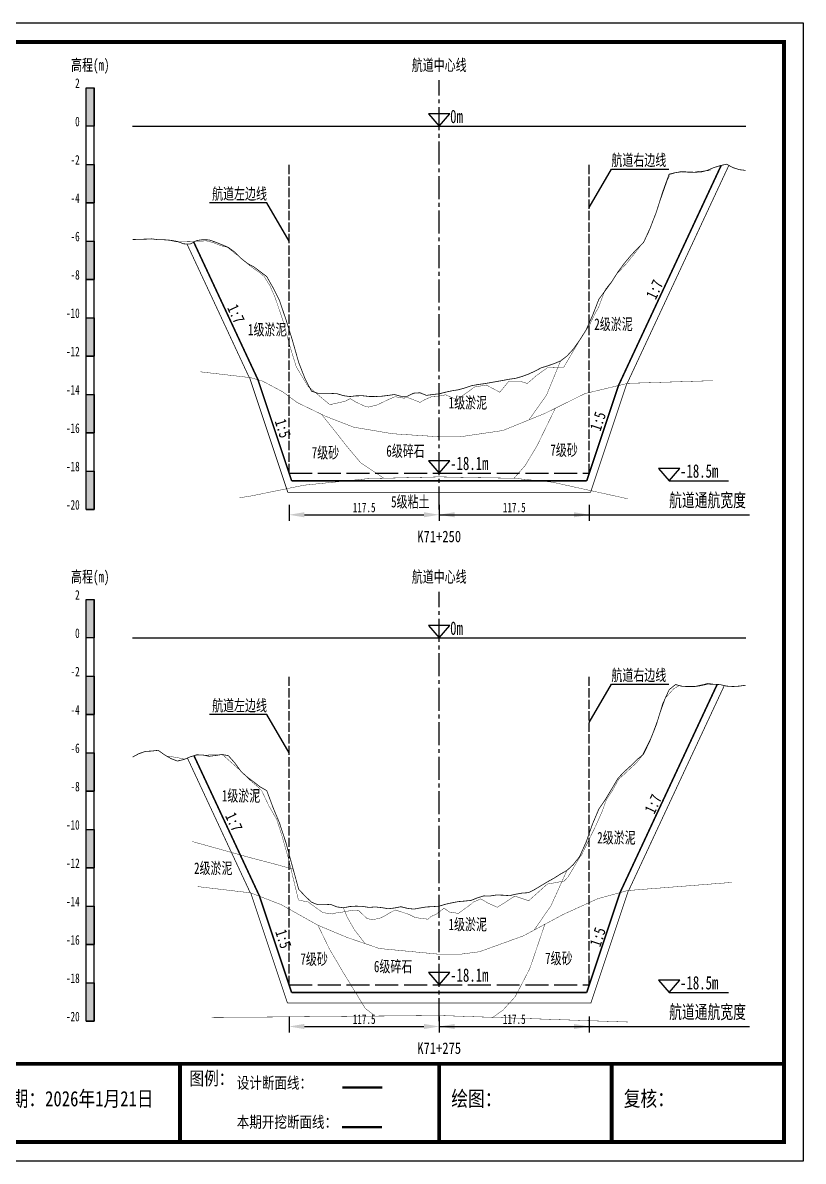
# Model space of a CAD drawing. Header units: millimetres. Extents: x 0 to 1680, y -8762 to 0.
# Drawn here: x 846.3 to 1050, y -8316 to -8019 of the extents above; entities that cross this region are included whole.
import ezdxf
from ezdxf.enums import TextEntityAlignment as Align

# ---------------------------------------------------------------- set-up
doc = ezdxf.new("R2010")
doc.units = ezdxf.units.MM
for name, pattern in [('ACAD_ISO02W100', [15, 12, -3]), ('ACAD_ISO05W100', [33, 24, -3, 0, -3, 0, -3]), ('CENTER2', [1.125, 0.75, -0.125, 0.125, -0.125])]:
    doc.linetypes.add(name, pattern=pattern)
for name, color, linetype in [('0-桩号', 1, 'Continuous'), ('0-航道左右边线标注', 8, 'Continuous'), ('1-疏浚底高', 7, 'Continuous'), ('1-通航宽度', 7, 'Continuous'), ('1-通航底高', 7, 'Continuous'), ('202601', 5, 'Continuous'), ('DMX', 20, 'Continuous'), ('L1', 7, 'Continuous'), ('图幅外框线', 145, 'Continuous'), ('地质分层', 6, 'Continuous'), ('坡比', 1, 'Continuous'), ('尺寸标注', 1, 'Continuous'), ('开挖线', 4, 'Continuous'), ('标尺', 7, 'Continuous'), ('超挖线', 3, 'Continuous'), ('辅助框', 7, 'Continuous'), ('通航底面线', 7, 'ACAD_ISO02W100')]:
    doc.layers.add(name, color=color, linetype=linetype)
doc.styles.get("Standard").update_dxf_attribs({"font": 'arial.ttf'})
doc.styles.add('仿宋', font='仿宋_GB2312.ttf', dxfattribs={"width": 0.8})
doc.styles.add('仿宋GB2312', font='仿宋_GB2312.ttf', dxfattribs={"width": 0.7, "height": 2.5})
doc.styles.add('仿宋体', font='仿宋_GB2312.ttf', dxfattribs={"width": 0.8})
doc.dimstyles.new('2000', dxfattribs={"dimtxt": 3, "dimasz": 2.5, "dimexe": 1.25, "dimexo": 0.625, "dimtad": 1, "dimlfac": 2, "dimdsep": 46, "dimtxsty": 'Standard', "dimcen": 2.5, "dimadec": 0, "dimazin": 0, "dimtfac": 1, "dimtmove": 0, "dimatfit": 3, "dimfxl": 0, "dimarcsym": 0})

# ---------------------------------------------------------------- blocks, each defined once
blk = doc.blocks.new('标尺')
at = {"layer": '标尺', "linetype": 'Continuous'}
for points in [[(-2.116669999959413, 100), (0, 100), (0, 90), (-2.116669999959413, 90)], [(-2.116669999959413, 80), (0, 80), (0, 70), (-2.116669999959413, 70)], [(-2.116669999959413, 60), (0, 60), (0, 50), (-2.116669999959413, 50)], [(-2.116669999959413, 40), (0, 40), (0, 30), (-2.116669999959413, 30)], [(-2.116669999959413, 20), (0, 20), (0, 10), (-2.116669999959413, 10)], [(-2.116669999959413, 0), (0, 0), (0, -10), (-2.116669999959413, -10)]]:
    blk.add_hatch(color=256, dxfattribs=at).paths.add_polyline_path(points)
for p, q in [((-2.116669999959413, -10), (-2.116669999959413, 100)), ((0, -10), (0, 100)), ((-2.116669999959413, 80), (0, 80)), ((-2.116669999959413, 70), (0, 70)), ((-2.116669999959413, 60), (0, 60)), ((-2.116669999959413, 50), (0, 50)), ((-2.116669999959413, 40), (0, 40)), ((-2.116669999959413, 30), (0, 30)), ((-2.116669999959413, 20), (0, 20)), ((-2.116669999959413, 10), (0, 10)), ((-2.116669999959413, 0), (0, 0)), ((-2.116669999959413, -10), (0, -10))]:
    blk.add_line(p, q, dxfattribs=at)
at = {"layer": '标尺'}
for points in [[(-2.116669999959413, 100), (0, 100), (0, 90), (-2.116669999959413, 90)], [(-2.116669999959413, 100), (0, 100), (0, 90), (-2.116669999959413, 90)], [(-2.116669999959413, 80), (0, 80), (0, 70), (-2.116669999959413, 70)], [(-2.116669999959413, 80), (0, 80), (0, 70), (-2.116669999959413, 70)], [(-2.116669999959413, 60), (0, 60), (0, 50), (-2.116669999959413, 50)], [(-2.116669999959413, 60), (0, 60), (0, 50), (-2.116669999959413, 50)], [(-2.116669999959413, 40), (0, 40), (0, 30), (-2.116669999959413, 30)], [(-2.116669999959413, 40), (0, 40), (0, 30), (-2.116669999959413, 30)], [(-2.116669999959413, 20), (0, 20), (0, 10), (-2.116669999959413, 10)], [(-2.116669999959413, 20), (0, 20), (0, 10), (-2.116669999959413, 10)], [(-2.116669999959413, 0), (0, 0), (0, -10), (-2.116669999959413, -10)], [(-2.116669999959413, 0), (0, 0), (0, -10), (-2.116669999959413, -10)]]:
    blk.add_lwpolyline(points, close=True, dxfattribs=at)
at = {"layer": '标尺', "style": '仿宋GB2312', "width": 0.7}
blk.add_text('高程(m)', height=3, dxfattribs=at).set_placement((-1.058334999950603, 106.0000000009313), align=Align.MIDDLE_CENTER)
for s, p in [('2', (-3.816669999971054, 100)), ('0', (-3.816669999971054, 90)), ('-2', (-3.816669999971054, 80)), ('-4', (-3.816669999971054, 70)), ('-6', (-3.816669999971054, 60)), ('-8', (-3.816669999971054, 50)), ('-10', (-3.816669999971054, 40)), ('-12', (-3.816669999971054, 30)), ('-14', (-3.816669999971054, 20)), ('-16', (-3.816669999971054, 10)), ('-18', (-3.816669999971054, 0)), ('-20', (-3.816669999971054, -10))]:
    blk.add_text(s, height=2.5, dxfattribs=at).set_placement(p, align=Align.RIGHT)
blk = doc.blocks.new('通航底高')
at = {"layer": '1-通航底高'}
for p, q in [((-2.762494692986365, 3.232132659759372), (5.923793651163578e-06, 6.932765245437622e-06)), ((2.762506540631875, 3.232132659759372), (-2.762494692986365, 3.232132659759372)), ((5.923793651163578e-06, 6.932765245437622e-06), (2.762506540631875, 3.232132659759372))]:
    blk.add_line(p, q, dxfattribs=at)
at = {"layer": '1-通航底高', "style": '仿宋', "width": 0.7}
blk.add_attdef('通航底高', (2.856129719933961, 0.8203305718488991), '', height=3.5, dxfattribs=at)
blk = doc.blocks.new('疏浚底高')
at = {"layer": '1-疏浚底高'}
for p, q in [((-2.762500616780017, 3.232125726994127), (0, 0)), ((2.762500616838224, 3.232125726994127), (-2.762500616780017, 3.232125726994127)), ((0, 0), (2.762500616838224, 3.232125726994127)), ((-5.923793651163578e-06, -6.932765245437622e-06), (15.51466270413067, -6.932765245437622e-06))]:
    blk.add_line(p, q, dxfattribs=at)
at = {"layer": '1-疏浚底高', "style": '仿宋', "width": 0.7}
blk.add_attdef('疏浚底高', (2.856123796140309, 0.8203236390836537), '', height=3.5, dxfattribs=at)
blk = doc.blocks.new('*D278')
at = {"layer": 'Defpoints', "color": 0}
for p in [(915.8333333328919, -8136.5), (955, -8136.5), (955, -8147.351860635764)]:
    blk.add_point(p, dxfattribs=at)
at = {"layer": '尺寸标注', "color": 0, "lineweight": -2, "ltscale": 0.5}
for p, q in [((915.8333333328919, -8144.75), (915.8333333328919, -8148.951860635764)), ((955, -8144.75), (955, -8148.951860635764)), ((919.8333333328919, -8147.351860635764), (951, -8147.351860635764))]:
    blk.add_line(p, q, dxfattribs=at)
at = {"layer": '尺寸标注', "color": 0}
for points in [[(919.8333333328919, -8146.685193969097), (919.8333333328919, -8148.018527302431), (915.8333333328919, -8147.351860635764)], [(951, -8148.018527302431), (951, -8146.685193969097), (955, -8147.351860635764)]]:
    blk.add_solid(points, dxfattribs=at)
at = {"layer": '尺寸标注', "color": 0, "insert": (935.416666666446, -8145.455432064336), "char_height": 2.5, "attachment_point": 5, "style": '仿宋GB2312'}
blk.add_mtext('117.5', dxfattribs=at)
blk = doc.blocks.new('*D279')
at = {"layer": 'Defpoints', "color": 0}
for p in [(915.8333333328801, -8270), (955, -8270), (955, -8280.851830020349)]:
    blk.add_point(p, dxfattribs=at)
at = {"layer": '尺寸标注', "color": 0, "lineweight": -2, "ltscale": 0.5}
for p, q in [((915.8333333328801, -8278.25), (915.8333333328801, -8282.451830020349)), ((955, -8278.25), (955, -8282.451830020349)), ((919.8333333328801, -8280.851830020349), (951, -8280.851830020349))]:
    blk.add_line(p, q, dxfattribs=at)
at = {"layer": '尺寸标注', "color": 0}
for points in [[(919.8333333328801, -8280.185163353683), (919.8333333328801, -8281.518496687015), (915.8333333328801, -8280.851830020349)], [(951, -8281.518496687015), (951, -8280.185163353683), (955, -8280.851830020349)]]:
    blk.add_solid(points, dxfattribs=at)
at = {"layer": '尺寸标注', "color": 0, "insert": (935.41666666644, -8278.95540144892), "char_height": 2.5, "attachment_point": 5, "style": '仿宋GB2312'}
blk.add_mtext('117.5', dxfattribs=at)
blk = doc.blocks.new('*D335')
at = {"layer": 'Defpoints', "color": 0}
for p in [(955, -8136.5), (994.1666666672118, -8136.5), (994.1666666672118, -8147.351806464287)]:
    blk.add_point(p, dxfattribs=at)
at = {"layer": '尺寸标注', "color": 0, "lineweight": -2, "ltscale": 0.5}
for p, q in [((955, -8144.75), (955, -8148.951806464287)), ((994.1666666672118, -8144.75), (994.1666666672118, -8148.951806464287)), ((959, -8147.351806464287), (990.1666666672118, -8147.351806464287))]:
    blk.add_line(p, q, dxfattribs=at)
at = {"layer": '尺寸标注', "color": 0}
for points in [[(959, -8146.68513979762), (959, -8148.018473130954), (955, -8147.351806464287)], [(990.1666666672118, -8148.018473130954), (990.1666666672118, -8146.68513979762), (994.1666666672118, -8147.351806464287)]]:
    blk.add_solid(points, dxfattribs=at)
at = {"layer": '尺寸标注', "color": 0, "insert": (974.5833333336059, -8145.455377892858), "char_height": 2.5, "attachment_point": 5, "style": '仿宋GB2312'}
blk.add_mtext('117.5', dxfattribs=at)
blk = doc.blocks.new('*D336')
at = {"layer": 'Defpoints', "color": 0}
for p in [(955, -8270), (994.1666666646288, -8270), (994.1666666646288, -8280.851775837904)]:
    blk.add_point(p, dxfattribs=at)
at = {"layer": '尺寸标注', "color": 0, "lineweight": -2, "ltscale": 0.5}
for p, q in [((955, -8278.25), (955, -8282.451775837904)), ((994.1666666646288, -8278.25), (994.1666666646288, -8282.451775837904)), ((959, -8280.851775837904), (990.1666666646288, -8280.851775837904))]:
    blk.add_line(p, q, dxfattribs=at)
at = {"layer": '尺寸标注', "color": 0}
for points in [[(959, -8280.185109171238), (959, -8281.51844250457), (955, -8280.851775837904)], [(990.1666666646288, -8281.51844250457), (990.1666666646288, -8280.185109171238), (994.1666666646288, -8280.851775837904)]]:
    blk.add_solid(points, dxfattribs=at)
at = {"layer": '尺寸标注', "color": 0, "insert": (974.5833333323144, -8278.955347266476), "char_height": 2.5, "attachment_point": 5, "style": '仿宋GB2312'}
blk.add_mtext('117.5', dxfattribs=at)

msp = doc.modelspace()

# ---------------------------------------------------------------- linework, layer by layer
at = {"layer": '0-航道左右边线标注', "linetype": 'ACAD_ISO02W100', "ltscale": 0.2}
for points in [[(915.8333333333721, -8136.5), (915.8333333336059, -8055.999999999898)], [(994.1666666666279, -8136.5), (994.1666666668616, -8056.000000000102)], [(915.8333333333721, -8270), (915.8333333336059, -8189.499999998967)], [(994.1666666666279, -8270), (994.1666666668616, -8189.499999999171)]]:
    msp.add_lwpolyline(points, dxfattribs=at)
at = {"layer": '0-航道左右边线标注'}
for points in [[(994.1666666668034, -8067.208659090014), (999.9401693587288, -8057.208659090031), (1014.940169358729, -8057.208659090074)], [(915.8333333330256, -8075.999999999898), (910.0598306411584, -8065.999999999882), (895.0598306411584, -8065.999999999838)], [(994.1666666668034, -8201.585991474265), (999.9401693587288, -8191.585991474281), (1014.940169358729, -8191.585991474325)], [(915.8333333330256, -8209.499999998967), (910.0598306411584, -8199.49999999895), (895.0598306411584, -8199.499999998907)]]:
    msp.add_lwpolyline(points, dxfattribs=at)
at = {"layer": '1-通航宽度'}
for points in [[(955, -8147.35), (1036, -8147.35)], [(955, -8280.85), (1036, -8280.85)]]:
    msp.add_lwpolyline(points, dxfattribs=at)
at = {"layer": '202601', "color": 1, "linetype": 'Continuous', "const_width": 0.1}
for points in [[(884.1660000005866, -8075.700000000001), (884.3863703709567, -8075.649999141689), (885.2397037042906, -8075.900000095367), (886.5097037042906, -8076.150001049042), (890.0097037042906, -8076.099999904633), (891.6563703709567, -8076), (894.1863703709566, -8075.900000095367), (895.6297037042906, -8076.250000953682), (896.1663703709567, -8076.39999961853), (898.0097037042906, -8077.150000095367), (899.7130370376236, -8077.549999713898), (901.9197037042907, -8079.35000038147), (902.8363703709566, -8079.949999809269), (903.6030370376236, -8080.700000286102), (906.0597037042907, -8082.749999523159), (908.1397037042906, -8084.150000572201), (909.2963703709567, -8085.149999618519), (910.8597037042906, -8087.64999961853), (912.2497037042906, -8090.85000133514), (914.2397037042906, -8096.749998092648), (916.1263703709566, -8103.64999866486), (917.7030370376236, -8108.750000953682), (920.6063703709566, -8113.600002288807), (920.9097037042907, -8113.950000762939), (926.2930370376237, -8118.5), (926.8397037042906, -8118.550001144409), (930.4263703709566, -8117.750001907352), (931.7897037042907, -8117.050000190731), (933.3697037042906, -8117.999998092648), (935.8230370376236, -8119.150000572201), (936.5630370376236, -8119.249998092648), (938.7997037042906, -8118.699999809269), (941.7363703709566, -8117.300001144409), (943.4897037042906, -8116.549998283383), (945.5930370376236, -8116.900001525883), (946.9730370376236, -8116.85000038147), (949.1997037042906, -8117.700000762939), (950.0130370376236, -8118.049999237061), (950.9730370376236, -8117.449999809261), (953.1063703709566, -8116.500001907352), (955.3097037042907, -8116.349998474117), (956.6763703709566, -8116.050001144409), (959.2763703709566, -8117.199998855591), (959.5897037042906, -8117.350002288807), (963.5263703709566, -8114.550000190731), (964.0697037042906, -8114.049998283383), (964.7230370376236, -8113.950000762939), (967.2830370376237, -8113.5), (970.3097037042907, -8115.099998474117), (970.7730370376236, -8115.400000572201), (971.1697037042907, -8114.949999809269), (973.1430370376236, -8112.550002098091), (976.3763703709566, -8112.599998474117), (978.0130370376236, -8113.10000038147), (980.3497037042906, -8111.050001144409), (983.1697037042907, -8109.049998283383), (986.6363703709566, -8108.89999961853), (987.4730370376236, -8108.89999961853), (989.6663703709567, -8105.200000762939), (992.7897037042907, -8099.949999809261), (994.2297037042906, -8097.900000572201), (995.5163703709566, -8095.14999961853), (996.5897037042906, -8093.249999046329), (998.3530370376236, -8088.550001144409), (1000.249703704291, -8086.199999809269), (1001.509703704291, -8084.35000038147), (1004.126370370957, -8081.550000667568), (1005.093037037624, -8080.249999523159), (1005.599703704291, -8079.699998855591), (1008.493037037624, -8075.949998855591), (1009.699703704291, -8073.550001144409), (1011.353037037624, -8069.099999427799), (1012.026370370957, -8067.25), (1014.499703704291, -8060.19999957085), (1015.253037037624, -8058.54999995232), (1017.403037037624, -8057.950000524521), (1017.796370370957, -8057.849999427799), (1019.423037037624, -8057.849999427799), (1021.673037037624, -8058.000000476841), (1022.613037037624, -8057.749999523159), (1025.316370370957, -8057.59999966621), (1025.833037037624, -8057.399999856952)], [(884.166000000198, -8210.299999999068), (886.879703703902, -8210.749999999069), (888.4430370372351, -8211.100000857368), (891.599703703902, -8209.950000762008), (891.9263703705681, -8209.899999617599), (893.889703703902, -8210.150000571266), (895.393037037235, -8209.950000762008), (898.389703703902, -8209.999999522228), (898.6563703705681, -8210.099999426857), (903.079703703902, -8214.049999236118), (903.6630370372351, -8214.699999808327), (905.6897037039021, -8216.649999140758), (907.823037037235, -8218.449999808327), (908.6897037039021, -8219.349998950027), (910.613037037235, -8223.399998663917), (912.613037037235, -8226.850001334209), (913.979703703902, -8231.149999617599), (915.6530370372351, -8236.999999999069), (918.1763703705681, -8247.450000762008), (918.389703703902, -8247.900001524948), (920.776370370568, -8248.350002287876), (924.4330370372351, -8251.000000952736), (924.616370370568, -8251.149999617599), (925.7730370372351, -8251.299998282448), (927.256370370568, -8251.499998091716), (927.639703703902, -8251.299998282448), (929.739703703902, -8251.000000952736), (932.343037037235, -8250.5500001898), (934.0330370372351, -8250.64999771025), (936.126370370568, -8252.650000571266), (937.4130370372351, -8252.999999045387), (939.403037037235, -8252.650000571266), (940.4197037039021, -8252.199999808327), (942.099703703902, -8251.200000762008), (943.5630370372351, -8250.449997900985), (947.093037037235, -8251.600000380527), (948.6997037039021, -8252.399999617599), (950.609703703902, -8252.700001715675), (952.086370370568, -8252.850000380527), (952.856370370568, -8252.149998663917), (954.246370370568, -8251.54999923613), (956.246370370568, -8250.00000190641), (957.723037037235, -8251.000000952736), (960.009703703902, -8251.349999426868), (963.369703703902, -8248.900000571266), (963.889703703902, -8248.399998663917), (964.1897037039021, -8248.300001143478), (965.846370370568, -8247.549998282448), (967.826370370568, -8248.700000762008), (970.1797037039021, -8249.750000952736), (974.1830370372351, -8247.199999808327), (974.619703703902, -8246.89999771025), (974.776370370568, -8246.89999771025), (975.0697037039021, -8246.94999885466), (978.363037037235, -8248.0500001898), (983.153037037235, -8243.75000190641), (983.1897037039021, -8243.700000762008), (983.226370370568, -8243.700000762008), (987.633037037235, -8242.900001524948), (988.646370370568, -8241.8000001898), (991.839703703902, -8236.450001715675), (992.223037037235, -8236.000000952736), (992.466370370568, -8235.449997900985), (995.7863703705681, -8228.649999617599), (997.499703703902, -8224.800002097149), (998.629703703902, -8221.699997900985), (1000.073037037235, -8219.550001143478), (1001.859703703902, -8216.300000666637), (1003.489703703902, -8214.850000857368), (1004.869703703902, -8213.54999971296), (1006.453037037235, -8212.099999903698), (1007.886370370568, -8210.299999236118), (1010.339703703902, -8205.39999914075), (1012.033037037235, -8200.800001143478), (1014.066370370568, -8195.099999426857), (1016.199703703902, -8192.750000475899), (1017.639703703902, -8191.900000094436), (1019.603037037235, -8192.24999976065), (1021.166370370568, -8192.24999976065), (1025.456370370568, -8191.249999522228), (1025.536370370568, -8191.249999522228), (1025.603037037235, -8191.249999522228), (1025.833037037235, -8191.249999522228)]]:
    msp.add_lwpolyline(points, dxfattribs=at)
at = {"layer": 'DMX', "color": 7, "linetype": 'Continuous', "const_width": 0.2}
for points in [[(874.9999999999995, -8075.549999999814), (874.9999999999995, -8075.549999999814), (876.6666666666279, -8075.5), (878.3333333333721, -8075.455000000075), (880, -8075.375), (881.6666666666279, -8075.595000000205), (883.3333333333721, -8075.615000000224), (885, -8075.759999999776), (886.6666666666279, -8076.049999999814), (888.3333333333721, -8076.669999999925), (890, -8076.740000000224), (891.6666666666279, -8075.834999999963), (893.3333333333721, -8075.575000000186), (895, -8075.660000000149), (896.6666666666279, -8076.240000000224), (898.3333333333721, -8076.915000000037), (900, -8077.620000000112), (901.6666666666279, -8078.830000000075), (903.3333333333721, -8080.479999999981), (905, -8081.819999999832), (906.6666666666279, -8082.700000000186), (908.3333333333721, -8083.959999999963), (910, -8085.209999999963), (911.6666666666279, -8088.154999999795), (913.3333333333721, -8091.479999999981), (915, -8096.39000000013), (916.6666666666279, -8101.729999999981), (918.3333333333721, -8107.604999999981), (920, -8111.875), (921.6666666666279, -8115.084999999963), (923.3333333333721, -8115.649999999907), (925, -8115.680000000168), (926.6666666666279, -8115.689999999944), (928.3333333333721, -8115.770000000019), (930, -8116.270000000019), (931.6666666666279, -8116.520000000019), (933.3333333333721, -8116.325000000186), (935, -8116.294999999925), (936.6666666666279, -8116.48499999987), (938.3333333333721, -8116.51500000013), (940, -8116.424999999814), (941.6666666666279, -8116.220000000205), (943.3333333333721, -8115.98499999987), (945, -8116.439999999944), (946.6666666666279, -8116.439999999944), (948.3333333333721, -8115.634999999776), (950, -8115.524999999907), (951.6666666666279, -8116.209999999963), (953.3333333333721, -8115.979999999981), (955, -8115.790000000037), (956.6666666666279, -8115.370000000112), (958.3333333333721, -8115.009999999776), (960, -8114.740000000224), (961.6666666666279, -8114.285000000149), (963.3333333333721, -8113.709999999963), (965, -8113.39000000013), (966.6666666666279, -8113.169999999925), (968.3333333333721, -8112.884999999776), (970, -8112.595000000205), (971.6666666666279, -8112.305000000168), (973.3333333333721, -8111.979999999981), (975, -8111.745000000112), (976.6666666666279, -8111.26500000013), (978.3333333333721, -8110.645000000019), (980, -8109.879999999888), (981.6666666666279, -8108.995000000112), (983.3333333333721, -8108.5), (985, -8107.919999999925), (986.6666666666279, -8107.225000000093), (988.3333333333721, -8105.959999999963), (990, -8104.134999999776), (991.6666666666279, -8101.785000000149), (993.3333333333721, -8099.160000000149), (995, -8095.410000000149), (996.6666666666279, -8091.134999999776), (998.3333333333721, -8088.89000000013), (1000, -8086.595000000205), (1001.666666666628, -8083.979999999981), (1003.333333333372, -8081.729999999981), (1005, -8079.740000000224), (1006.666666666628, -8077.955000000075), (1008.333333333372, -8076.310000000056), (1010, -8072.694999999832), (1011.666666666628, -8068.39000000013), (1013.333333333372, -8063.10999999987), (1015, -8058.495000000112), (1016.666666666628, -8058.100000000093), (1018.333333333372, -8057.870000000112), (1020, -8057.979999999981), (1021.666666666628, -8057.990000000224), (1023.333333333372, -8057.924999999814), (1025, -8057.504999999888), (1026.666666666628, -8056.785000000149), (1028.333333333372, -8056.274999999907), (1030, -8055.89000000013), (1031.666666666628, -8056.790000000037), (1033.333333333372, -8057.319999999832), (1035, -8057.520000000019)], [(874.9999999999995, -8210.555000000168), (874.9999999999995, -8210.555000000168), (876.6666666666279, -8209.660000000149), (878.3333333333721, -8209.095000000205), (880, -8208.995000000112), (881.6666666666279, -8208.799999999814), (883.3333333333721, -8209.979999999981), (885, -8210.950000000186), (886.6666666666279, -8211.600000000093), (888.3333333333721, -8211.214999999851), (890, -8210.509999999776), (891.6666666666279, -8210.029999999795), (893.3333333333721, -8210.029999999795), (895, -8210.354999999981), (896.6666666666279, -8210.14000000013), (898.3333333333721, -8209.89000000013), (900, -8210.209999999963), (901.6666666666279, -8212.089999999851), (903.3333333333721, -8214.370000000112), (905, -8215.85999999987), (906.6666666666279, -8217.095000000205), (908.3333333333721, -8218.375), (910, -8219.310000000056), (911.6666666666279, -8223.794999999925), (913.3333333333721, -8227.774999999907), (915, -8232.875), (916.6666666666279, -8238.979999999981), (918.3333333333721, -8245.055000000168), (920, -8246.825000000186), (921.6666666666279, -8248.410000000149), (923.3333333333721, -8249.089999999851), (925, -8249.080000000075), (926.6666666666279, -8248.990000000224), (928.3333333333721, -8249.654999999795), (930, -8249.879999999888), (931.6666666666279, -8249.560000000056), (933.3333333333721, -8249.455000000075), (935, -8249.524999999907), (936.6666666666279, -8249.779999999795), (938.3333333333721, -8249.665000000037), (940, -8249.839999999851), (941.6666666666279, -8250.125), (943.3333333333721, -8249.944999999832), (945, -8249.600000000093), (946.6666666666279, -8250.024999999907), (948.3333333333721, -8250.225000000093), (950, -8249.939999999944), (951.6666666666279, -8249.665000000037), (953.3333333333721, -8249.580000000075), (955, -8249.455000000075), (956.6666666666279, -8248.955000000075), (958.3333333333721, -8248.584999999963), (960, -8248.270000000019), (961.6666666666279, -8248.129999999888), (963.3333333333721, -8247.950000000186), (965, -8247.285000000149), (966.6666666666279, -8246.774999999907), (968.3333333333721, -8246.790000000037), (970, -8246.540000000037), (971.6666666666279, -8246.600000000093), (973.3333333333721, -8246.720000000205), (975, -8246.334999999963), (976.6666666666279, -8246.049999999814), (978.3333333333721, -8245.930000000168), (980, -8245.069999999832), (981.6666666666279, -8244.064999999944), (983.3333333333721, -8243.064999999944), (985, -8242.14000000013), (986.6666666666279, -8241.075000000186), (988.3333333333721, -8240.14000000013), (990, -8238.615000000224), (991.6666666666279, -8236.475000000093), (993.3333333333721, -8232.779999999795), (995, -8228.055000000168), (996.6666666666279, -8224.10999999987), (998.3333333333721, -8221.700000000186), (1000, -8218.915000000037), (1001.666666666628, -8216.100000000093), (1003.333333333372, -8214.350000000093), (1005, -8212.839999999851), (1006.666666666628, -8211.189999999944), (1008.333333333372, -8209.814999999944), (1010, -8206.305000000168), (1011.666666666628, -8202.10999999987), (1013.333333333372, -8196.689999999944), (1015, -8193.004999999888), (1016.666666666628, -8191.634999999776), (1018.333333333372, -8192.095000000205), (1020, -8192.10999999987), (1021.666666666628, -8192.165000000037), (1023.333333333372, -8191.924999999814), (1025, -8191.51500000013), (1026.666666666628, -8191.564999999944), (1028.333333333372, -8191.660000000149), (1030, -8192.055000000168), (1031.666666666628, -8192.165000000037), (1033.333333333372, -8192.055000000168), (1035, -8191.819999999832)]]:
    msp.add_lwpolyline(points, dxfattribs=at)
at = {"layer": 'L1', "linetype": 'CENTER2', "ltscale": 8}
for p, q in [((954.9999999999991, -8146), (954.9999999999991, -8034)), ((954.9999999999991, -8279.499999999069), (954.9999999999991, -8167.499999999069))]:
    msp.add_line(p, q, dxfattribs=at)
at = {"layer": 'L1'}
for p, q in [((952.2374993832191, -8042.767874272773), (954.9999999999991, -8045.999999999767)), ((957.7625006168373, -8042.767874272773), (952.2374993832191, -8042.767874272773)), ((954.9999999999991, -8045.999999999767), (957.7625006168373, -8042.767874272773)), ((874.9999999999991, -8045.999999999767), (1034.999999999999, -8046.000000000233)), ((952.2374993832191, -8176.267874271842), (954.9999999999991, -8179.499999998836)), ((957.7625006168373, -8176.267874271842), (952.2374993832191, -8176.267874271842)), ((954.9999999999991, -8179.499999998836), (957.7625006168373, -8176.267874271842)), ((874.9999999999991, -8179.499999998836), (1034.999999999999, -8179.499999999302))]:
    msp.add_line(p, q, dxfattribs=at)
at = {"layer": '图幅外框线'}
msp.add_lwpolyline([(630.000000000397, -8019), (1050.000000000397, -8019), (1050.000000000397, -8316), (630.000000000397, -8316)], close=True, dxfattribs=at)
at = {"layer": '地质分层', "linetype": 'ACAD_ISO05W100', "ltscale": 0.2, "const_width": 0.1, "flags": 128}
for points in [[(978.4221865074942, -8122.600664735306), (983.0101125768851, -8116.129821649287), (986.6666666666279, -8107.225000000093)], [(892.6933086664649, -8110.059414029121), (905.8337391670793, -8111.586334127933), (908.904516505776, -8112.486536761746), (914.1529096738668, -8115.267500933725), (917.9571703076363, -8118.083668033592), (925.3895320103038, -8121.674299542792), (932.6458195794839, -8124.490466642193), (942.8609385607997, -8126.215342983138), (955, -8126.999999920372), (960.5, -8126.999999920372), (971.6152712713229, -8125.37077474501), (982.5591201698408, -8120.917117790785), (993.0517203669297, -8115.730575480498), (1004.166901093908, -8113.072667620145), (1026.377974099121, -8112.370140386502)], [(974.5201100332197, -8137.824255073443), (977.4725340899313, -8134.47195644537), (980.6162390708923, -8129.188194991555), (985.3021855583647, -8119.561207489111)], [(924.2770558412885, -8121.136853688397), (927.5843503337819, -8125.264394115191), (930.8990035636816, -8129.490758953616), (934.4994248561561, -8133.774206900038), (940.5571621019626, -8137.827932015527)], [(902.8534098205855, -8142.933344230987), (905.8337391670793, -8142.460399980191), (919.7554160314612, -8139.636450782884), (936.4217169855256, -8137.931340433192), (955, -8137.466783222277), (963.9674515556544, -8137.646730299573), (974.5201100332197, -8137.824255073443), (984.489271988743, -8138.838193355128), (1004.166901093908, -8143.172667365987)], [(890.5947715407237, -8232.60546758864), (905.8337391670793, -8236.844596698415), (912.1939674702007, -8238.502914398909), (916.8958628663095, -8239.815420147963)], [(979.7866844325326, -8255.690746280365), (984.1822315055178, -8249.322193610948), (988.3333333333721, -8240.14000000013)], [(891.9823484824738, -8244.353748371825), (905.8337391670793, -8245.995445186272), (913.8291246346198, -8249.097049243283), (923.3628426993964, -8254.437356867827), (930.8925962080248, -8257.59300234355), (939.3939611290116, -8260.505918767303), (955, -8261.99999989383), (960.5, -8261.99999989383), (965.5215343132149, -8261.343842410482), (976.9748961336445, -8257.203823742457), (987.2706623650156, -8251.663473551627), (996.3480058440473, -8247.52342132479), (1004.166901093908, -8245.383889842313), (1031.378044413403, -8243.261618648656)], [(930, -8249.879999999888), (930.9571823531296, -8252.244506430812), (932.8675140852574, -8255.604489968624), (935.6585529238218, -8259.22601465648)], [(923.3628426993964, -8254.437356867827), (926.37720452738, -8260.665858856402), (929.8761333061848, -8266.616462423), (935.7077667021658, -8276.1251456975), (938.2851679218002, -8278.12732529547)], [(969.0073438985273, -8278.463838927913), (971.6555948962923, -8276.56358826207), (974.8369751285063, -8273.077760130633), (978.6317528758664, -8265.761323239189), (982.5753212593263, -8254.190127071925)], [(895.6002832136583, -8278.469781493768), (905.8337391670793, -8278.417666581925), (955, -8277.977778540924), (1004.166901093908, -8279.68388950359)]]:
    msp.add_lwpolyline(points, dxfattribs=at)
at = {"layer": '开挖线', "linetype": 'Continuous', "const_width": 0.4, "flags": 128}
for points in [[(1001.786000539537, -8113.641998380806), (1028.584323152969, -8056.217021351612)], [(907.7123505535983, -8112.137051660183), (890.9523906539512, -8076.222851874967)], [(916.5000000000255, -8138.5), (907.7123505535988, -8112.137051660183)], [(993.4999999999745, -8138.5), (1001.786000539537, -8113.641998380806)], [(916.5000000000255, -8138.5), (993.4999999999745, -8138.5)], [(1002.191892184314, -8245.924323446448), (1027.536440475795, -8191.614577107171)], [(908.1285530627106, -8246.885659187545), (891.0166126955892, -8210.217215543451)], [(916.500000000025, -8272), (908.1285530627106, -8246.885659187545)], [(993.4999999999745, -8272), (1002.191892184314, -8245.924323446448)], [(916.500000000025, -8272), (993.4999999999745, -8272)]]:
    msp.add_lwpolyline(points, dxfattribs=at)
at = {"layer": '超挖线', "linetype": 'ACAD_ISO02W100', "ltscale": 0.5, "const_width": 0.2, "flags": 128}
for points in [[(1004.037216568471, -8113.103678318756), (1030.588604726056, -8056.207846552175)], [(905.4336537082818, -8111.539844134454), (889.1776075537182, -8076.705459517332)], [(915.49998815246, -8141.5), (905.5164775795852, -8111.549468281376)], [(994.5000118474964, -8141.5), (1003.959236792708, -8113.122325164366)], [(915.4999881524463, -8141.5), (994.4999999674155, -8141.5)], [(1004.454564504289, -8245.36145418931), (1029.39754168235, -8191.912217378875)], [(905.7060577596039, -8245.980312109406), (889.2928390194493, -8210.809129094589)], [(915.4166548191265, -8274.75), (905.8317235841323, -8245.995206295018)], [(994.5833451808294, -8274.75), (1004.377524258172, -8245.36746276797)], [(915.4166548191265, -8274.75), (994.5833451808294, -8274.75)]]:
    msp.add_lwpolyline(points, dxfattribs=at)
at = {"layer": '辅助框', "color": 24, "const_width": 1}
msp.add_lwpolyline([(1045.000000000397, -8311), (1045.000000000397, -8024), (655.000000000397, -8024), (655.000000000397, -8311)], close=True, dxfattribs=at)
for points in [[(655.000000000397, -8290.581966023392), (1045.000000000397, -8290.581966023392)], [(887.3787765662818, -8290.581966023392), (887.3787765662818, -8311)], [(955.000000000397, -8290.581966023392), (955.000000000397, -8311)], [(1000.000000000397, -8290.581966023392), (1000.000000000397, -8290.581966023392), (1000.000000000397, -8311)]]:
    msp.add_lwpolyline(points, dxfattribs=at)
at = {"layer": '辅助框', "color": 7, "lineweight": 50}
msp.add_lwpolyline([(929.7886391461791, -8296.780435456123), (940.1471387559602, -8296.780435456123)], dxfattribs=at)
at = {"layer": '辅助框', "color": 1, "lineweight": 50}
msp.add_lwpolyline([(929.7167638427643, -8307.10696112578), (940.0752634525454, -8307.10696112578)], dxfattribs=at)
at = {"layer": '通航底面线', "ltscale": 0.5}
for points in [[(915.8333333333721, -8136.5), (955, -8136.5), (994.1666666666279, -8136.5)], [(915.8333333333721, -8270), (955, -8270), (994.1666666666279, -8270)]]:
    msp.add_lwpolyline(points, dxfattribs=at)

# ---------------------------------------------------------------- block references
at = {"layer": '1-疏浚底高'}
for p in [(1015, -8138.5), (1015, -8272)]:
    msp.add_blockref('疏浚底高', p, dxfattribs=at).add_auto_attribs({'疏浚底高': '-18.5m'})
at = {"layer": '1-通航底高'}
for p in [(955, -8136.5), (955, -8270)]:
    msp.add_blockref('通航底高', p, dxfattribs=at).add_auto_attribs({'通航底高': '-18.1m'})
at = {"layer": '标尺'}
for p in [(864.9999999999991, -8136), (864.9999999999991, -8269.499999999069)]:
    msp.add_blockref('标尺', p, dxfattribs=at)

# ---------------------------------------------------------------- texts
at = {"layer": '0-桩号', "style": '仿宋', "width": 0.8}
for s, p in [('K71+250', (955, -8153.0289)), ('K71+275', (955, -8286.5289))]:
    msp.add_text(s, height=3, dxfattribs=at).set_placement(p, align=Align.MIDDLE)
at = {"layer": '0-航道左右边线标注', "style": '仿宋', "width": 0.7}
for p in [(999.9401693587288, -8057.208659090031), (999.9401693587288, -8191.585991474281)]:
    msp.add_text('航道右边线', height=3, dxfattribs=at).set_placement(p, align=Align.BOTTOM_LEFT)
for p in [(910.0598306411584, -8065.999999999882), (910.0598306411584, -8199.49999999895)]:
    msp.add_text('航道左边线', height=3, dxfattribs=at).set_placement(p, align=Align.BOTTOM_RIGHT)
at = {"layer": '1-通航宽度', "style": '仿宋', "width": 0.7}
for p in [(1015, -8146.35), (1015, -8279.85)]:
    msp.add_text('航道通航宽度', height=3.5, dxfattribs=at).set_placement(p, align=Align.BOTTOM_LEFT)
at = {"layer": 'L1', "style": '仿宋', "width": 0.7}
for p in [(954.9999999999991, -8030.02892156085), (954.9999999999991, -8163.528921559919)]:
    msp.add_text('航道中心线', height=3, dxfattribs=at).set_placement(p, align=Align.MIDDLE_CENTER)
for p in [(957.8561237953245, -8045.179669429315), (957.8561237953245, -8178.679669428384)]:
    msp.add_text('0m ', height=3.5, dxfattribs=at).set_placement(p)
at = {"layer": '地质分层', "linetype": 'Continuous', "width": 0.7}
for s, style, p in [('2级淤泥', '仿宋体', (1000.488818830003, -8097.614976430999)), ('1级淤泥', '仿宋体', (910.1404551933065, -8099.035079112462)), ('1级淤泥', '仿宋体', (962.5026518503255, -8118.099395859856)), ('6级碎石', '仿宋GB2312', (946.2143106076983, -8130.700066926824)), ('7级砂', '仿宋GB2312', (987.5919586476757, -8130.471100029376)), ('7级砂', '仿宋GB2312', (925.3196250371038, -8131.144261443871)), ('5级粘土', '仿宋体', (947.4600829029132, -8143.940075217055)), ('1级淤泥', '仿宋体', (903.2974497332089, -8220.648380747472)), ('2级淤泥', '仿宋体', (1001.255326175284, -8231.58492485921)), ('2级淤泥', '仿宋体', (896.0465556522377, -8239.545952081444)), ('1级淤泥', '仿宋体', (962.4530469157544, -8254.208950384855)), ('7级砂', '仿宋GB2312', (922.363247578367, -8263.25079405449)), ('7级砂', '仿宋GB2312', (986.2282432192023, -8263.063423588857)), ('6级碎石', '仿宋GB2312', (942.9733054360186, -8265.181871421202))]:
    msp.add_text(s, height=3, dxfattribs=dict(at, style=style)).set_placement(p, align=Align.MIDDLE_CENTER)
at = {"layer": '坡比', "style": '仿宋体', "width": 0.8}
for s, rotation, p in [('1:7', 65, (1011.198476417428, -8088.584431817376)), ('1:7', 295, (901.9708734249798, -8094.933203889969)), ('1:5', 288, (914.1966861277588, -8124.820018029021)), ('1:5', 72, (996.4281432854032, -8122.959440173555)), ('1:7', 65, (1010.836000590215, -8222.808753485922)), ('1:7', 295, (901.4256443937775, -8227.476435674045)), ('1:5', 288, (914.33140921834, -8258.00428879339)), ('1:5', 72, (996.3715265264755, -8257.489382208592))]:
    msp.add_text(s, height=3, rotation=rotation, dxfattribs=at).set_placement(p, align=Align.MIDDLE)
at = {"layer": '辅助框', "insert": (889.8269339597706, -8292.631954133956), "char_height": 3.5, "width": 20.65205776894732, "attachment_point": 1, "style": '仿宋'}
msp.add_mtext('{\\C3;图例：}', dxfattribs=at)
at = {"layer": '辅助框', "color": 7, "lineweight": 50, "insert": (902.1653762107808, -8294.051345709999), "char_height": 3, "width": 26.24716962347821, "attachment_point": 1, "style": '仿宋'}
msp.add_mtext('设计断面线：', dxfattribs=at)
at = {"layer": '辅助框', "lineweight": 0, "char_height": 4, "width": 115.8863471220259, "attachment_point": 1}
for s, insert in [('{\\fKaiTi|b0|i0|c134|p49;\\W0.8;测量日期：2026年1月21日}', (830.3284275267627, -8297.682042507084)), ('{\\fKaiTi|b0|i0|c134|p49;\\W0.8;绘图：}', (958.1550933698666, -8297.682042507084)), ('{\\fKaiTi|b0|i0|c134|p49;\\W0.8;复核：}', (1003.155093369867, -8297.682042507084))]:
    msp.add_mtext(s, dxfattribs=dict(at, insert=insert))
at = {"layer": '辅助框', "color": 1, "insert": (902.1653762107808, -8304.260362698304), "char_height": 3, "width": 26.24716962347821, "attachment_point": 1, "style": '仿宋'}
msp.add_mtext('本期开挖断面线：', dxfattribs=at)

# ---------------------------------------------------------------- dimensions: what is measured, and where the dimension line sits
at = {"layer": '尺寸标注', "ltscale": 0.5}
for p1, p2, distance, picture, middle in [((915.8333333328919, -8136.5), (955, -8136.5), -10.851860635763842, '*D278', (935.416666666446, -8145.455432064336)), ((955, -8136.5), (994.1666666672118, -8136.5), -10.85180646428671, '*D335', (974.5833333336059, -8145.455377892858)), ((915.8333333328801, -8270), (955, -8270), -10.851830020348643, '*D279', (935.41666666644, -8278.95540144892)), ((955, -8270), (994.1666666646288, -8270), -10.851775837903915, '*D336', (974.5833333323144, -8278.955347266476))]:
    dim = msp.add_aligned_dim(p1=p1, p2=p2, distance=distance, dimstyle='2000', override={"dimtxt": 3.5, "dimasz": 4, "dimexe": 1.6, "dimexo": 8.25, "dimlfac": 3, "dimtxsty": '仿宋GB2312'}, dxfattribs=at)
    dim.commit()
    dim.dimension.update_dxf_attribs({"geometry": picture, "text_midpoint": middle})

doc.saveas('drawing.dxf')
